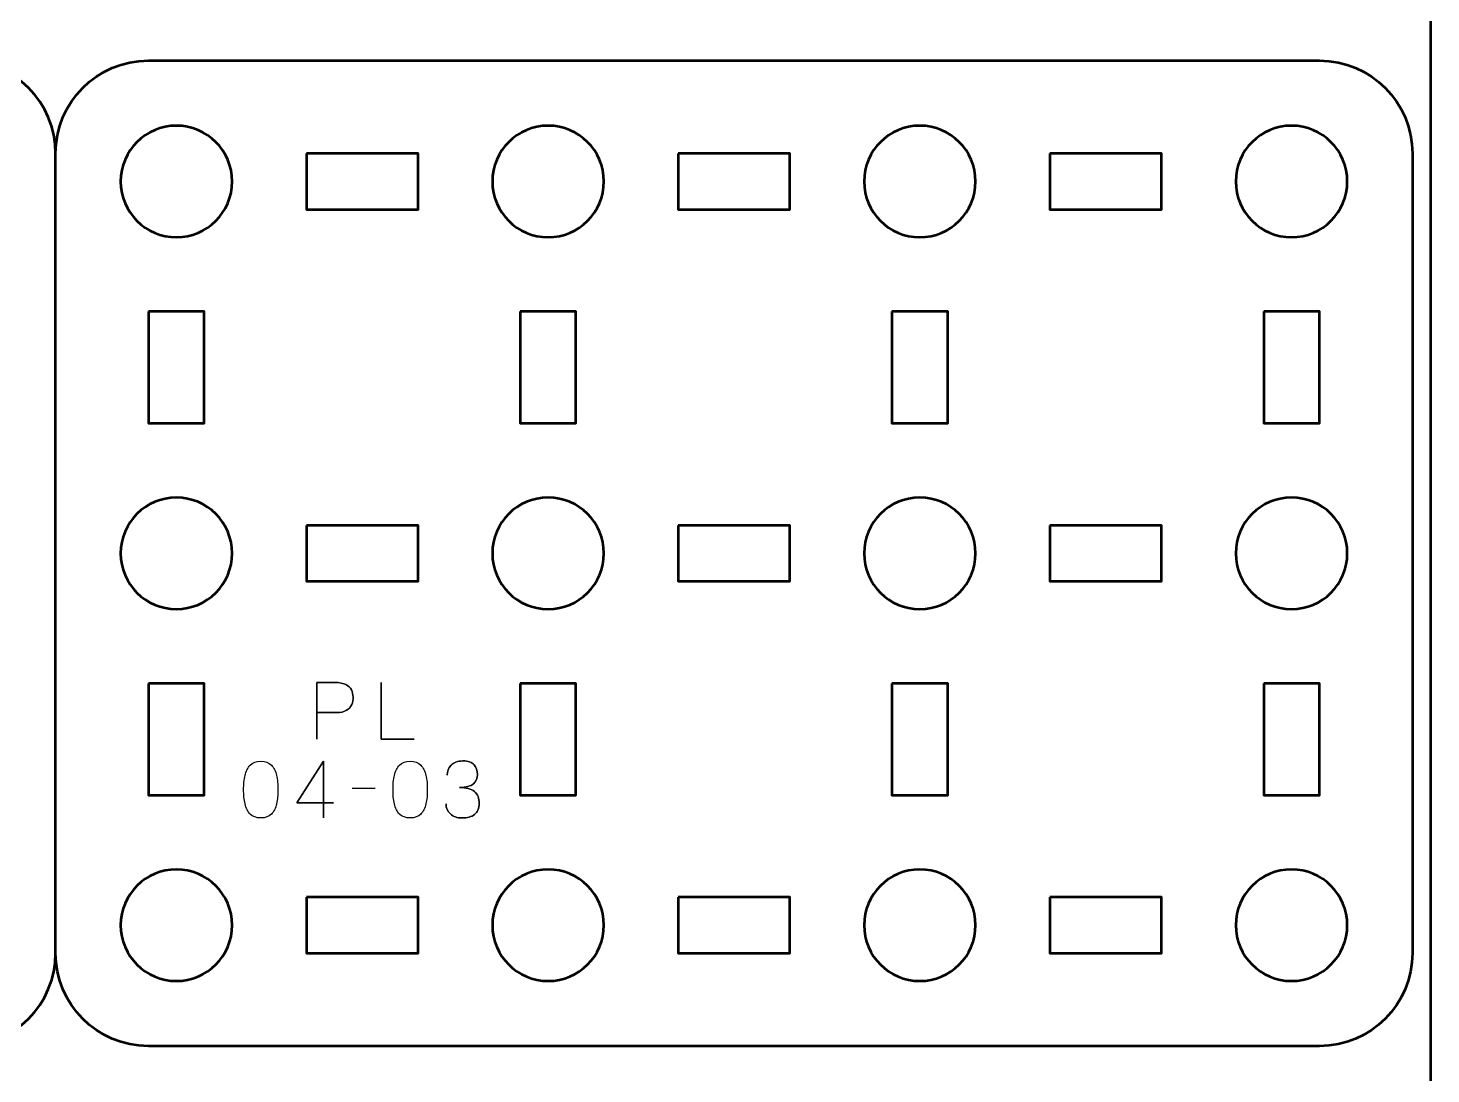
# Model space of a CAD drawing. Header units: centimetres. Extents: x -17.9 to -3.1, y -25.3 to -4.3.
# Drawn here: x -10.65 to -3.1, y -15.6 to -9.98 of the extents above; entities that cross this region are included whole.
import ezdxf

# ---------------------------------------------------------------- set-up
doc = ezdxf.new("R2010")
doc.units = ezdxf.units.CM
doc.header["$MEASUREMENT"] = 0
doc.layers.add('Layer 1', color=7, linetype='Continuous')

msp = doc.modelspace()

# ---------------------------------------------------------------- linework, layer by layer
at = {"layer": 'Layer 1', "color": 22, "lineweight": 53}
msp.add_open_spline([(-17.90003, -24.8499), (-17.90003, -24.8499), (-17.90003, -4.84994), (-17.90003, -4.84994), (-17.90003, -4.84994), (-17.90003, -4.57297), (-17.67694, -4.34998), (-17.39994, -4.34998), (-17.39994, -4.34998), (-17.39994, -4.34998), (-3.60007, -4.34998), (-3.60007, -4.34998), (-3.60007, -4.34998), (-3.32293, -4.34998), (-3.09997, -4.57297), (-3.09997, -4.84994), (-3.09997, -4.84994), (-3.09997, -4.84994), (-3.09997, -24.8499), (-3.09997, -24.8499), (-3.09997, -24.8499), (-3.09997, -25.1269), (-3.32293, -25.34999), (-3.60007, -25.34999), (-3.60007, -25.34999), (-3.60007, -25.34999), (-17.39994, -25.34999), (-17.39994, -25.34999), (-17.39994, -25.34999), (-17.67694, -25.34999), (-17.90003, -25.1269), (-17.90003, -24.8499)], degree=3, knots=[0, 0, 0, 0, 0.125, 0.125, 0.125, 0.125, 0.25, 0.25, 0.25, 0.25, 0.375, 0.375, 0.375, 0.375, 0.5, 0.5, 0.5, 0.5, 0.625, 0.625, 0.625, 0.625, 0.75, 0.75, 0.75, 0.75, 0.875, 0.875, 0.875, 0.875, 1, 1, 1, 1], dxfattribs=at)
at = {"layer": 'Layer 1', "color": 2, "lineweight": 53}
for points, knots in [([(-17.29992, -10.14999), (-17.29992, -10.14999), (-10.99995, -10.14999), (-10.99995, -10.14999), (-10.99995, -10.14999), (-10.72298, -10.14999), (-10.49999, -10.37308), (-10.49999, -10.65008), (-10.49999, -10.65008), (-10.49999, -10.65008), (-10.49999, -14.94994), (-10.49999, -14.94994), (-10.49999, -14.94994), (-10.49999, -15.22708), (-10.72298, -15.45004), (-10.99995, -15.45004), (-10.99995, -15.45004), (-10.99995, -15.45004), (-17.29992, -15.45004), (-17.29992, -15.45004), (-17.29992, -15.45004), (-17.57692, -15.45004), (-17.80001, -15.22708), (-17.80001, -14.94994), (-17.80001, -14.94994), (-17.80001, -14.94994), (-17.80001, -10.65008), (-17.80001, -10.65008), (-17.80001, -10.65008), (-17.80001, -10.37308), (-17.57692, -10.14999), (-17.29992, -10.14999)], [0, 0, 0, 0, 0.125, 0.125, 0.125, 0.125, 0.25, 0.25, 0.25, 0.25, 0.375, 0.375, 0.375, 0.375, 0.5, 0.5, 0.5, 0.5, 0.625, 0.625, 0.625, 0.625, 0.75, 0.75, 0.75, 0.75, 0.875, 0.875, 0.875, 0.875, 1, 1, 1, 1]), ([(-10.50001, -10.65008), (-10.50001, -10.37308), (-10.27692, -10.14999), (-9.99992, -10.14999), (-9.99992, -10.14999), (-9.99992, -10.14999), (-3.69995, -10.14999), (-3.69995, -10.14999), (-3.69995, -10.14999), (-3.42298, -10.14999), (-3.19999, -10.37308), (-3.19999, -10.65008), (-3.19999, -10.65008), (-3.19999, -10.65008), (-3.19999, -14.94994), (-3.19999, -14.94994), (-3.19999, -14.94994), (-3.19999, -15.22708), (-3.42298, -15.45004), (-3.69995, -15.45004), (-3.69995, -15.45004), (-3.69995, -15.45004), (-9.99992, -15.45004), (-9.99992, -15.45004), (-9.99992, -15.45004), (-10.27692, -15.45004), (-10.50001, -15.22708), (-10.50001, -14.94994)], [0, 0, 0, 0, 0.1428571, 0.1428571, 0.1428571, 0.1428571, 0.2857143, 0.2857143, 0.2857143, 0.2857143, 0.4285714, 0.4285714, 0.4285714, 0.4285714, 0.5714286, 0.5714286, 0.5714286, 0.5714286, 0.7142857, 0.7142857, 0.7142857, 0.7142857, 0.8571429, 0.8571429, 0.8571429, 0.8571429, 1, 1, 1, 1])]:
    msp.add_open_spline(points, degree=3, knots=knots, dxfattribs=at)
at = {"layer": 'Layer 1', "lineweight": 53}
for points in [[(-9.54998, -10.80002), (-9.54998, -10.96579), (-9.68421, -11.10002), (-9.84999, -11.10002), (-9.84999, -11.10002), (-10.01565, -11.10002), (-10.14999, -10.96579), (-10.14999, -10.80002), (-10.14999, -10.80002), (-10.14999, -10.63435), (-10.01565, -10.50001), (-9.84999, -10.50001), (-9.84999, -10.50001), (-9.68421, -10.50001), (-9.54998, -10.63435), (-9.54998, -10.80002)], [(-7.54991, -10.80002), (-7.54991, -10.96579), (-7.68428, -11.10002), (-7.84991, -11.10002), (-7.84991, -11.10002), (-8.01568, -11.10002), (-8.14991, -10.96579), (-8.14991, -10.80002), (-8.14991, -10.80002), (-8.14991, -10.63435), (-8.01568, -10.50001), (-7.84991, -10.50001), (-7.84991, -10.50001), (-7.68428, -10.50001), (-7.54991, -10.63435), (-7.54991, -10.80002)], [(-5.54999, -10.80002), (-5.54999, -10.96579), (-5.68432, -11.10002), (-5.84999, -11.10002), (-5.84999, -11.10002), (-6.01562, -11.10002), (-6.14999, -10.96579), (-6.14999, -10.80002), (-6.14999, -10.80002), (-6.14999, -10.63435), (-6.01562, -10.50001), (-5.84999, -10.50001), (-5.84999, -10.50001), (-5.68432, -10.50001), (-5.54999, -10.63435), (-5.54999, -10.80002)], [(-3.55002, -10.80002), (-3.55002, -10.96579), (-3.68425, -11.10002), (-3.85002, -11.10002), (-3.85002, -11.10002), (-4.01569, -11.10002), (-4.15002, -10.96579), (-4.15002, -10.80002), (-4.15002, -10.80002), (-4.15002, -10.63435), (-4.01569, -10.50001), (-3.85002, -10.50001), (-3.85002, -10.50001), (-3.68425, -10.50001), (-3.55002, -10.63435), (-3.55002, -10.80002)], [(-9.14997, -10.65008), (-9.14997, -10.65008), (-8.54996, -10.65008), (-8.54996, -10.65008), (-8.54996, -10.65008), (-8.54996, -10.65008), (-8.54996, -10.95009), (-8.54996, -10.95009), (-8.54996, -10.95009), (-8.54996, -10.95009), (-9.14997, -10.95009), (-9.14997, -10.95009), (-9.14997, -10.95009), (-9.14997, -10.95009), (-9.14997, -10.65008), (-9.14997, -10.65008)], [(-7.15, -10.65008), (-7.15, -10.65008), (-6.55001, -10.65008), (-6.55001, -10.65008), (-6.55001, -10.65008), (-6.55001, -10.65008), (-6.55001, -10.95009), (-6.55001, -10.95009), (-6.55001, -10.95009), (-6.55001, -10.95009), (-7.15, -10.95009), (-7.15, -10.95009), (-7.15, -10.95009), (-7.15, -10.95009), (-7.15, -10.65008), (-7.15, -10.65008)], [(-5.14994, -10.65008), (-5.14994, -10.65008), (-4.54993, -10.65008), (-4.54993, -10.65008), (-4.54993, -10.65008), (-4.54993, -10.65008), (-4.54993, -10.95009), (-4.54993, -10.95009), (-4.54993, -10.95009), (-4.54993, -10.95009), (-5.14994, -10.95009), (-5.14994, -10.95009), (-5.14994, -10.95009), (-5.14994, -10.95009), (-5.14994, -10.65008), (-5.14994, -10.65008)], [(-9.99992, -11.50003), (-9.99992, -11.50003), (-9.69991, -11.50003), (-9.69991, -11.50003), (-9.69991, -11.50003), (-9.69991, -11.50003), (-9.69991, -12.10004), (-9.69991, -12.10004), (-9.69991, -12.10004), (-9.69991, -12.10004), (-9.99992, -12.10004), (-9.99992, -12.10004), (-9.99992, -12.10004), (-9.99992, -12.10004), (-9.99992, -11.50003), (-9.99992, -11.50003)], [(-7.99998, -11.50003), (-7.99998, -11.50003), (-7.69998, -11.50003), (-7.69998, -11.50003), (-7.69998, -11.50003), (-7.69998, -11.50003), (-7.69998, -12.10004), (-7.69998, -12.10004), (-7.69998, -12.10004), (-7.69998, -12.10004), (-7.99998, -12.10004), (-7.99998, -12.10004), (-7.99998, -12.10004), (-7.99998, -12.10004), (-7.99998, -11.50003), (-7.99998, -11.50003)], [(-6.00006, -11.50003), (-6.00006, -11.50003), (-5.70006, -11.50003), (-5.70006, -11.50003), (-5.70006, -11.50003), (-5.70006, -11.50003), (-5.70006, -12.10004), (-5.70006, -12.10004), (-5.70006, -12.10004), (-5.70006, -12.10004), (-6.00006, -12.10004), (-6.00006, -12.10004), (-6.00006, -12.10004), (-6.00006, -12.10004), (-6.00006, -11.50003), (-6.00006, -11.50003)], [(-3.99995, -11.50003), (-3.99995, -11.50003), (-3.69995, -11.50003), (-3.69995, -11.50003), (-3.69995, -11.50003), (-3.69995, -11.50003), (-3.69995, -12.10004), (-3.69995, -12.10004), (-3.69995, -12.10004), (-3.69995, -12.10004), (-3.99995, -12.10004), (-3.99995, -12.10004), (-3.99995, -12.10004), (-3.99995, -12.10004), (-3.99995, -11.50003), (-3.99995, -11.50003)], [(-9.54998, -12.80009), (-9.54998, -12.96572), (-9.68421, -13.10009), (-9.84999, -13.10009), (-9.84999, -13.10009), (-10.01565, -13.10009), (-10.14999, -12.96572), (-10.14999, -12.80009), (-10.14999, -12.80009), (-10.14999, -12.63432), (-10.01565, -12.50009), (-9.84999, -12.50009), (-9.84999, -12.50009), (-9.68421, -12.50009), (-9.54998, -12.63432), (-9.54998, -12.80009)], [(-7.54991, -12.80009), (-7.54991, -12.96572), (-7.68428, -13.10009), (-7.84991, -13.10009), (-7.84991, -13.10009), (-8.01568, -13.10009), (-8.14991, -12.96572), (-8.14991, -12.80009), (-8.14991, -12.80009), (-8.14991, -12.63432), (-8.01568, -12.50009), (-7.84991, -12.50009), (-7.84991, -12.50009), (-7.68428, -12.50009), (-7.54991, -12.63432), (-7.54991, -12.80009)], [(-5.54999, -12.80009), (-5.54999, -12.96572), (-5.68432, -13.10009), (-5.84999, -13.10009), (-5.84999, -13.10009), (-6.01562, -13.10009), (-6.14999, -12.96572), (-6.14999, -12.80009), (-6.14999, -12.80009), (-6.14999, -12.63432), (-6.01562, -12.50009), (-5.84999, -12.50009), (-5.84999, -12.50009), (-5.68432, -12.50009), (-5.54999, -12.63432), (-5.54999, -12.80009)], [(-3.55002, -12.80009), (-3.55002, -12.96572), (-3.68425, -13.10009), (-3.85002, -13.10009), (-3.85002, -13.10009), (-4.01569, -13.10009), (-4.15002, -12.96572), (-4.15002, -12.80009), (-4.15002, -12.80009), (-4.15002, -12.63432), (-4.01569, -12.50009), (-3.85002, -12.50009), (-3.85002, -12.50009), (-3.68425, -12.50009), (-3.55002, -12.63432), (-3.55002, -12.80009)], [(-9.14997, -12.65002), (-9.14997, -12.65002), (-8.54996, -12.65002), (-8.54996, -12.65002), (-8.54996, -12.65002), (-8.54996, -12.65002), (-8.54996, -12.95002), (-8.54996, -12.95002), (-8.54996, -12.95002), (-8.54996, -12.95002), (-9.14997, -12.95002), (-9.14997, -12.95002), (-9.14997, -12.95002), (-9.14997, -12.95002), (-9.14997, -12.65002), (-9.14997, -12.65002)], [(-7.15, -12.65002), (-7.15, -12.65002), (-6.55001, -12.65002), (-6.55001, -12.65002), (-6.55001, -12.65002), (-6.55001, -12.65002), (-6.55001, -12.95002), (-6.55001, -12.95002), (-6.55001, -12.95002), (-6.55001, -12.95002), (-7.15, -12.95002), (-7.15, -12.95002), (-7.15, -12.95002), (-7.15, -12.95002), (-7.15, -12.65002), (-7.15, -12.65002)], [(-5.14994, -12.65002), (-5.14994, -12.65002), (-4.54993, -12.65002), (-4.54993, -12.65002), (-4.54993, -12.65002), (-4.54993, -12.65002), (-4.54993, -12.95002), (-4.54993, -12.95002), (-4.54993, -12.95002), (-4.54993, -12.95002), (-5.14994, -12.95002), (-5.14994, -12.95002), (-5.14994, -12.95002), (-5.14994, -12.95002), (-5.14994, -12.65002), (-5.14994, -12.65002)], [(-9.99992, -13.5), (-9.99992, -13.5), (-9.69991, -13.5), (-9.69991, -13.5), (-9.69991, -13.5), (-9.69991, -13.5), (-9.69991, -14.09999), (-9.69991, -14.09999), (-9.69991, -14.09999), (-9.69991, -14.09999), (-9.99992, -14.09999), (-9.99992, -14.09999), (-9.99992, -14.09999), (-9.99992, -14.09999), (-9.99992, -13.5), (-9.99992, -13.5)], [(-7.99998, -13.5), (-7.99998, -13.5), (-7.69998, -13.5), (-7.69998, -13.5), (-7.69998, -13.5), (-7.69998, -13.5), (-7.69998, -14.09999), (-7.69998, -14.09999), (-7.69998, -14.09999), (-7.69998, -14.09999), (-7.99998, -14.09999), (-7.99998, -14.09999), (-7.99998, -14.09999), (-7.99998, -14.09999), (-7.99998, -13.5), (-7.99998, -13.5)], [(-6.00006, -13.5), (-6.00006, -13.5), (-5.70006, -13.5), (-5.70006, -13.5), (-5.70006, -13.5), (-5.70006, -13.5), (-5.70006, -14.09999), (-5.70006, -14.09999), (-5.70006, -14.09999), (-5.70006, -14.09999), (-6.00006, -14.09999), (-6.00006, -14.09999), (-6.00006, -14.09999), (-6.00006, -14.09999), (-6.00006, -13.5), (-6.00006, -13.5)], [(-3.99995, -13.5), (-3.99995, -13.5), (-3.69995, -13.5), (-3.69995, -13.5), (-3.69995, -13.5), (-3.69995, -13.5), (-3.69995, -14.09999), (-3.69995, -14.09999), (-3.69995, -14.09999), (-3.69995, -14.09999), (-3.99995, -14.09999), (-3.99995, -14.09999), (-3.99995, -14.09999), (-3.99995, -14.09999), (-3.99995, -13.5), (-3.99995, -13.5)], [(-9.54998, -14.80001), (-9.54998, -14.96568), (-9.68421, -15.10001), (-9.84999, -15.10001), (-9.84999, -15.10001), (-10.01565, -15.10001), (-10.14999, -14.96568), (-10.14999, -14.80001), (-10.14999, -14.80001), (-10.14999, -14.63438), (-10.01565, -14.50001), (-9.84999, -14.50001), (-9.84999, -14.50001), (-9.68421, -14.50001), (-9.54998, -14.63438), (-9.54998, -14.80001)], [(-7.54991, -14.80001), (-7.54991, -14.96568), (-7.68428, -15.10001), (-7.84991, -15.10001), (-7.84991, -15.10001), (-8.01568, -15.10001), (-8.14991, -14.96568), (-8.14991, -14.80001), (-8.14991, -14.80001), (-8.14991, -14.63438), (-8.01568, -14.50001), (-7.84991, -14.50001), (-7.84991, -14.50001), (-7.68428, -14.50001), (-7.54991, -14.63438), (-7.54991, -14.80001)], [(-5.54999, -14.80001), (-5.54999, -14.96568), (-5.68432, -15.10001), (-5.84999, -15.10001), (-5.84999, -15.10001), (-6.01562, -15.10001), (-6.14999, -14.96568), (-6.14999, -14.80001), (-6.14999, -14.80001), (-6.14999, -14.63438), (-6.01562, -14.50001), (-5.84999, -14.50001), (-5.84999, -14.50001), (-5.68432, -14.50001), (-5.54999, -14.63438), (-5.54999, -14.80001)], [(-3.55002, -14.80001), (-3.55002, -14.96568), (-3.68425, -15.10001), (-3.85002, -15.10001), (-3.85002, -15.10001), (-4.01569, -15.10001), (-4.15002, -14.96568), (-4.15002, -14.80001), (-4.15002, -14.80001), (-4.15002, -14.63438), (-4.01569, -14.50001), (-3.85002, -14.50001), (-3.85002, -14.50001), (-3.68425, -14.50001), (-3.55002, -14.63438), (-3.55002, -14.80001)], [(-9.14997, -14.64994), (-9.14997, -14.64994), (-8.54996, -14.64994), (-8.54996, -14.64994), (-8.54996, -14.64994), (-8.54996, -14.64994), (-8.54996, -14.94994), (-8.54996, -14.94994), (-8.54996, -14.94994), (-8.54996, -14.94994), (-9.14997, -14.94994), (-9.14997, -14.94994), (-9.14997, -14.94994), (-9.14997, -14.94994), (-9.14997, -14.64994), (-9.14997, -14.64994)], [(-7.15, -14.64994), (-7.15, -14.64994), (-6.55001, -14.64994), (-6.55001, -14.64994), (-6.55001, -14.64994), (-6.55001, -14.64994), (-6.55001, -14.94994), (-6.55001, -14.94994), (-6.55001, -14.94994), (-6.55001, -14.94994), (-7.15, -14.94994), (-7.15, -14.94994), (-7.15, -14.94994), (-7.15, -14.94994), (-7.15, -14.64994), (-7.15, -14.64994)], [(-5.14994, -14.64994), (-5.14994, -14.64994), (-4.54993, -14.64994), (-4.54993, -14.64994), (-4.54993, -14.64994), (-4.54993, -14.64994), (-4.54993, -14.94994), (-4.54993, -14.94994), (-4.54993, -14.94994), (-4.54993, -14.94994), (-5.14994, -14.94994), (-5.14994, -14.94994), (-5.14994, -14.94994), (-5.14994, -14.94994), (-5.14994, -14.64994), (-5.14994, -14.64994)]]:
    msp.add_open_spline(points, degree=3, knots=[0, 0, 0, 0, 0.25, 0.25, 0.25, 0.25, 0.5, 0.5, 0.5, 0.5, 0.75, 0.75, 0.75, 0.75, 1, 1, 1, 1], dxfattribs=at)
at = {"layer": 'Layer 1', "color": 40, "lineweight": 30}
for points, knots in [([(-9.09455, -13.79999), (-9.09455, -13.79999), (-9.09455, -13.49474), (-9.09455, -13.49474), (-9.09455, -13.49474), (-9.09455, -13.49474), (-8.99725, -13.49474), (-8.99725, -13.49474), (-8.99725, -13.49474), (-8.97164, -13.49503), (-8.95164, -13.49877), (-8.93745, -13.50593), (-8.93745, -13.50593), (-8.92356, -13.51323), (-8.91375, -13.52272), (-8.9081, -13.53457), (-8.9081, -13.53457), (-8.9026, -13.54643), (-8.89957, -13.55927), (-8.899, -13.57302), (-8.899, -13.57302), (-8.89833, -13.5871), (-8.90066, -13.60044), (-8.90616, -13.61314), (-8.90616, -13.61314), (-8.9117, -13.6258), (-8.92119, -13.63628), (-8.93442, -13.64443), (-8.93442, -13.64443), (-8.94793, -13.65254), (-8.96614, -13.65667), (-8.98928, -13.65695), (-8.98928, -13.65695), (-8.98928, -13.65695), (-9.09455, -13.65695), (-9.09455, -13.65695), (-9.09455, -13.65695), (-9.09455, -13.65695), (-8.98928, -13.65695), (-8.98928, -13.65695), (-8.98928, -13.65695), (-8.96652, -13.65667), (-8.9485, -13.65254), (-8.93499, -13.64443), (-8.93499, -13.64443), (-8.92161, -13.63628), (-8.91209, -13.6258), (-8.90645, -13.61314), (-8.90645, -13.61314), (-8.90094, -13.60044), (-8.89847, -13.5871), (-8.899, -13.57302), (-8.899, -13.57302), (-8.89957, -13.55927), (-8.9026, -13.54643), (-8.90824, -13.53457), (-8.90824, -13.53457), (-8.91403, -13.52272), (-8.92394, -13.51323), (-8.93788, -13.50593), (-8.93788, -13.50593), (-8.95206, -13.49877), (-8.97192, -13.49503), (-8.99725, -13.49474), (-8.99725, -13.49474), (-8.99725, -13.49474), (-9.09455, -13.49474), (-9.09455, -13.49474), (-9.09455, -13.49474), (-9.09455, -13.49474), (-9.09455, -13.79999), (-9.09455, -13.79999)], [0, 0, 0, 0, 0.0555556, 0.0555556, 0.0555556, 0.0555556, 0.1111111, 0.1111111, 0.1111111, 0.1111111, 0.1666667, 0.1666667, 0.1666667, 0.1666667, 0.2222222, 0.2222222, 0.2222222, 0.2222222, 0.2777778, 0.2777778, 0.2777778, 0.2777778, 0.3333333, 0.3333333, 0.3333333, 0.3333333, 0.3888889, 0.3888889, 0.3888889, 0.3888889, 0.4444444, 0.4444444, 0.4444444, 0.4444444, 0.5, 0.5, 0.5, 0.5, 0.5555556, 0.5555556, 0.5555556, 0.5555556, 0.6111111, 0.6111111, 0.6111111, 0.6111111, 0.6666667, 0.6666667, 0.6666667, 0.6666667, 0.7222222, 0.7222222, 0.7222222, 0.7222222, 0.7777778, 0.7777778, 0.7777778, 0.7777778, 0.8333333, 0.8333333, 0.8333333, 0.8333333, 0.8888889, 0.8888889, 0.8888889, 0.8888889, 0.9444444, 0.9444444, 0.9444444, 0.9444444, 1, 1, 1, 1]), ([(-8.56993, -13.79999), (-8.56993, -13.79999), (-8.74812, -13.79999), (-8.74812, -13.79999), (-8.74812, -13.79999), (-8.74812, -13.79999), (-8.74812, -13.49474), (-8.74812, -13.49474), (-8.74812, -13.49474), (-8.74812, -13.49474), (-8.74812, -13.79999), (-8.74812, -13.79999), (-8.74812, -13.79999), (-8.74812, -13.79999), (-8.56993, -13.79999), (-8.56993, -13.79999)], [0, 0, 0, 0, 0.25, 0.25, 0.25, 0.25, 0.5, 0.5, 0.5, 0.5, 0.75, 0.75, 0.75, 0.75, 1, 1, 1, 1]), ([(-9.39578, -14.22333), (-9.37127, -14.22304), (-9.35225, -14.21616), (-9.33874, -14.20265), (-9.33874, -14.20265), (-9.32537, -14.18914), (-9.31602, -14.17094), (-9.31076, -14.14794), (-9.31076, -14.14794), (-9.30568, -14.12508), (-9.30318, -14.09943), (-9.30346, -14.07089), (-9.30346, -14.07089), (-9.30318, -14.04281), (-9.30568, -14.01716), (-9.31076, -13.99416), (-9.31076, -13.99416), (-9.31602, -13.97141), (-9.32537, -13.9532), (-9.33874, -13.93945), (-9.33874, -13.93945), (-9.35225, -13.92593), (-9.37127, -13.91891), (-9.39578, -13.91849), (-9.39578, -13.91849), (-9.42048, -13.91891), (-9.43949, -13.92593), (-9.45286, -13.93945), (-9.45286, -13.93945), (-9.46634, -13.9532), (-9.47558, -13.97141), (-9.4807, -13.99416), (-9.4807, -13.99416), (-9.48592, -14.01716), (-9.48839, -14.04281), (-9.488, -14.07089), (-9.488, -14.07089), (-9.48839, -14.09943), (-9.48592, -14.12508), (-9.4807, -14.14794), (-9.4807, -14.14794), (-9.47558, -14.17094), (-9.46634, -14.18914), (-9.45286, -14.20265), (-9.45286, -14.20265), (-9.43949, -14.21616), (-9.42048, -14.22304), (-9.39578, -14.22333)], [0, 0, 0, 0, 0.0833333, 0.0833333, 0.0833333, 0.0833333, 0.1666667, 0.1666667, 0.1666667, 0.1666667, 0.25, 0.25, 0.25, 0.25, 0.3333333, 0.3333333, 0.3333333, 0.3333333, 0.4166667, 0.4166667, 0.4166667, 0.4166667, 0.5, 0.5, 0.5, 0.5, 0.5833333, 0.5833333, 0.5833333, 0.5833333, 0.6666667, 0.6666667, 0.6666667, 0.6666667, 0.75, 0.75, 0.75, 0.75, 0.8333333, 0.8333333, 0.8333333, 0.8333333, 0.9166667, 0.9166667, 0.9166667, 0.9166667, 1, 1, 1, 1]), ([(-9.39578, -14.22333), (-9.37127, -14.22304), (-9.35225, -14.21616), (-9.33874, -14.20265), (-9.33874, -14.20265), (-9.32537, -14.18914), (-9.31602, -14.17094), (-9.31076, -14.14794), (-9.31076, -14.14794), (-9.30568, -14.12508), (-9.30318, -14.09943), (-9.30346, -14.07089), (-9.30346, -14.07089), (-9.30318, -14.04281), (-9.30568, -14.01716), (-9.31076, -13.99416), (-9.31076, -13.99416), (-9.31602, -13.97141), (-9.32537, -13.9532), (-9.33874, -13.93945), (-9.33874, -13.93945), (-9.35225, -13.92593), (-9.37127, -13.91891), (-9.39578, -13.91849), (-9.39578, -13.91849), (-9.42048, -13.91891), (-9.43949, -13.92593), (-9.45286, -13.93945), (-9.45286, -13.93945), (-9.46634, -13.9532), (-9.47558, -13.97141), (-9.4807, -13.99416), (-9.4807, -13.99416), (-9.48592, -14.01716), (-9.48839, -14.04281), (-9.488, -14.07089), (-9.488, -14.07089), (-9.48839, -14.09943), (-9.48592, -14.12508), (-9.4807, -14.14794), (-9.4807, -14.14794), (-9.47558, -14.17094), (-9.46634, -14.18914), (-9.45286, -14.20265), (-9.45286, -14.20265), (-9.43949, -14.21616), (-9.42048, -14.22304), (-9.39578, -14.22333)], [0, 0, 0, 0, 0.0833333, 0.0833333, 0.0833333, 0.0833333, 0.1666667, 0.1666667, 0.1666667, 0.1666667, 0.25, 0.25, 0.25, 0.25, 0.3333333, 0.3333333, 0.3333333, 0.3333333, 0.4166667, 0.4166667, 0.4166667, 0.4166667, 0.5, 0.5, 0.5, 0.5, 0.5833333, 0.5833333, 0.5833333, 0.5833333, 0.6666667, 0.6666667, 0.6666667, 0.6666667, 0.75, 0.75, 0.75, 0.75, 0.8333333, 0.8333333, 0.8333333, 0.8333333, 0.9166667, 0.9166667, 0.9166667, 0.9166667, 1, 1, 1, 1]), ([(-9.05888, -14.22333), (-9.05888, -14.22333), (-9.05888, -13.91807), (-9.05888, -13.91807), (-9.05888, -13.91807), (-9.05888, -13.91807), (-9.20274, -14.14201), (-9.20274, -14.14201), (-9.20274, -14.14201), (-9.20274, -14.14201), (-9.00469, -14.14201), (-9.00469, -14.14201), (-9.00469, -14.14201), (-9.00469, -14.14201), (-9.20274, -14.14201), (-9.20274, -14.14201), (-9.20274, -14.14201), (-9.20274, -14.14201), (-9.05888, -13.91807), (-9.05888, -13.91807), (-9.05888, -13.91807), (-9.05888, -13.91807), (-9.05888, -14.22333), (-9.05888, -14.22333)], [0, 0, 0, 0, 0.1666667, 0.1666667, 0.1666667, 0.1666667, 0.3333333, 0.3333333, 0.3333333, 0.3333333, 0.5, 0.5, 0.5, 0.5, 0.6666667, 0.6666667, 0.6666667, 0.6666667, 0.8333333, 0.8333333, 0.8333333, 0.8333333, 1, 1, 1, 1]), ([(-8.59212, -14.22333), (-8.5676, -14.22304), (-8.54859, -14.21616), (-8.53508, -14.20265), (-8.53508, -14.20265), (-8.52171, -14.18914), (-8.51232, -14.17094), (-8.5071, -14.14794), (-8.5071, -14.14794), (-8.50199, -14.12508), (-8.49952, -14.09943), (-8.4998, -14.07089), (-8.4998, -14.07089), (-8.49952, -14.04281), (-8.50199, -14.01716), (-8.5071, -13.99416), (-8.5071, -13.99416), (-8.51232, -13.97141), (-8.52171, -13.9532), (-8.53508, -13.93945), (-8.53508, -13.93945), (-8.54859, -13.92593), (-8.5676, -13.91891), (-8.59212, -13.91849), (-8.59212, -13.91849), (-8.61678, -13.91891), (-8.63579, -13.92593), (-8.64916, -13.93945), (-8.64916, -13.93945), (-8.66268, -13.9532), (-8.67192, -13.97141), (-8.677, -13.99416), (-8.677, -13.99416), (-8.68226, -14.01716), (-8.68472, -14.04281), (-8.6843, -14.07089), (-8.6843, -14.07089), (-8.68472, -14.09943), (-8.68226, -14.12508), (-8.677, -14.14794), (-8.677, -14.14794), (-8.67192, -14.17094), (-8.66268, -14.18914), (-8.64916, -14.20265), (-8.64916, -14.20265), (-8.63579, -14.21616), (-8.61678, -14.22304), (-8.59212, -14.22333)], [0, 0, 0, 0, 0.0833333, 0.0833333, 0.0833333, 0.0833333, 0.1666667, 0.1666667, 0.1666667, 0.1666667, 0.25, 0.25, 0.25, 0.25, 0.3333333, 0.3333333, 0.3333333, 0.3333333, 0.4166667, 0.4166667, 0.4166667, 0.4166667, 0.5, 0.5, 0.5, 0.5, 0.5833333, 0.5833333, 0.5833333, 0.5833333, 0.6666667, 0.6666667, 0.6666667, 0.6666667, 0.75, 0.75, 0.75, 0.75, 0.8333333, 0.8333333, 0.8333333, 0.8333333, 0.9166667, 0.9166667, 0.9166667, 0.9166667, 1, 1, 1, 1]), ([(-8.59212, -14.22333), (-8.5676, -14.22304), (-8.54859, -14.21616), (-8.53508, -14.20265), (-8.53508, -14.20265), (-8.52171, -14.18914), (-8.51232, -14.17094), (-8.5071, -14.14794), (-8.5071, -14.14794), (-8.50199, -14.12508), (-8.49952, -14.09943), (-8.4998, -14.07089), (-8.4998, -14.07089), (-8.49952, -14.04281), (-8.50199, -14.01716), (-8.5071, -13.99416), (-8.5071, -13.99416), (-8.51232, -13.97141), (-8.52171, -13.9532), (-8.53508, -13.93945), (-8.53508, -13.93945), (-8.54859, -13.92593), (-8.5676, -13.91891), (-8.59212, -13.91849), (-8.59212, -13.91849), (-8.61678, -13.91891), (-8.63579, -13.92593), (-8.64916, -13.93945), (-8.64916, -13.93945), (-8.66268, -13.9532), (-8.67192, -13.97141), (-8.677, -13.99416), (-8.677, -13.99416), (-8.68226, -14.01716), (-8.68472, -14.04281), (-8.6843, -14.07089), (-8.6843, -14.07089), (-8.68472, -14.09943), (-8.68226, -14.12508), (-8.677, -14.14794), (-8.677, -14.14794), (-8.67192, -14.17094), (-8.66268, -14.18914), (-8.64916, -14.20265), (-8.64916, -14.20265), (-8.63579, -14.21616), (-8.61678, -14.22304), (-8.59212, -14.22333)], [0, 0, 0, 0, 0.0833333, 0.0833333, 0.0833333, 0.0833333, 0.1666667, 0.1666667, 0.1666667, 0.1666667, 0.25, 0.25, 0.25, 0.25, 0.3333333, 0.3333333, 0.3333333, 0.3333333, 0.4166667, 0.4166667, 0.4166667, 0.4166667, 0.5, 0.5, 0.5, 0.5, 0.5833333, 0.5833333, 0.5833333, 0.5833333, 0.6666667, 0.6666667, 0.6666667, 0.6666667, 0.75, 0.75, 0.75, 0.75, 0.8333333, 0.8333333, 0.8333333, 0.8333333, 0.9166667, 0.9166667, 0.9166667, 0.9166667, 1, 1, 1, 1]), ([(-8.39905, -14.1467), (-8.39905, -14.1697), (-8.39135, -14.18819), (-8.3759, -14.20195), (-8.3759, -14.20195), (-8.36073, -14.21602), (-8.33939, -14.22304), (-8.31184, -14.22333), (-8.31184, -14.22333), (-8.28453, -14.22347), (-8.26249, -14.2174), (-8.24583, -14.20512), (-8.24583, -14.20512), (-8.22943, -14.19274), (-8.22103, -14.17274), (-8.22047, -14.14504), (-8.22047, -14.14504), (-8.22047, -14.11707), (-8.22901, -14.09573), (-8.24622, -14.08109), (-8.24622, -14.08109), (-8.26361, -14.06648), (-8.2906, -14.05918), (-8.32711, -14.05904), (-8.32711, -14.05904), (-8.29117, -14.05893), (-8.2658, -14.0523), (-8.2512, -14.03935), (-8.2512, -14.03935), (-8.23673, -14.0264), (-8.22971, -14.00958), (-8.2301, -13.98876), (-8.2301, -13.98876), (-8.22996, -13.96809), (-8.23589, -13.95102), (-8.24774, -13.93736), (-8.24774, -13.93736), (-8.25987, -13.92399), (-8.28012, -13.91697), (-8.30852, -13.91644), (-8.30852, -13.91644), (-8.3372, -13.91711), (-8.35841, -13.92484), (-8.37234, -13.93959), (-8.37234, -13.93959), (-8.38638, -13.95433), (-8.39326, -13.97211), (-8.39312, -13.99303), (-8.39312, -13.99303), (-8.39326, -13.97211), (-8.38638, -13.95433), (-8.37234, -13.93959), (-8.37234, -13.93959), (-8.35841, -13.92484), (-8.3372, -13.91711), (-8.30852, -13.91644), (-8.30852, -13.91644), (-8.28012, -13.91697), (-8.25987, -13.92399), (-8.24774, -13.93736), (-8.24774, -13.93736), (-8.23589, -13.95102), (-8.22996, -13.96809), (-8.2301, -13.98876), (-8.2301, -13.98876), (-8.22971, -14.00958), (-8.23673, -14.0264), (-8.2512, -14.03935), (-8.2512, -14.03935), (-8.2658, -14.0523), (-8.29117, -14.05893), (-8.32711, -14.05904), (-8.32711, -14.05904), (-8.2906, -14.05918), (-8.26361, -14.06648), (-8.24622, -14.08109), (-8.24622, -14.08109), (-8.22901, -14.09573), (-8.22047, -14.11707), (-8.22047, -14.14504), (-8.22047, -14.14504), (-8.22103, -14.17274), (-8.22943, -14.19274), (-8.24583, -14.20512), (-8.24583, -14.20512), (-8.26249, -14.2174), (-8.28453, -14.22347), (-8.31184, -14.22333), (-8.31184, -14.22333), (-8.33939, -14.22304), (-8.36073, -14.21602), (-8.3759, -14.20195), (-8.3759, -14.20195), (-8.39135, -14.18819), (-8.39905, -14.1697), (-8.39905, -14.1467)], [0, 0, 0, 0, 0.0416667, 0.0416667, 0.0416667, 0.0416667, 0.0833333, 0.0833333, 0.0833333, 0.0833333, 0.125, 0.125, 0.125, 0.125, 0.1666667, 0.1666667, 0.1666667, 0.1666667, 0.2083333, 0.2083333, 0.2083333, 0.2083333, 0.25, 0.25, 0.25, 0.25, 0.2916667, 0.2916667, 0.2916667, 0.2916667, 0.3333333, 0.3333333, 0.3333333, 0.3333333, 0.375, 0.375, 0.375, 0.375, 0.4166667, 0.4166667, 0.4166667, 0.4166667, 0.4583333, 0.4583333, 0.4583333, 0.4583333, 0.5, 0.5, 0.5, 0.5, 0.5416667, 0.5416667, 0.5416667, 0.5416667, 0.5833333, 0.5833333, 0.5833333, 0.5833333, 0.625, 0.625, 0.625, 0.625, 0.6666667, 0.6666667, 0.6666667, 0.6666667, 0.7083333, 0.7083333, 0.7083333, 0.7083333, 0.75, 0.75, 0.75, 0.75, 0.7916667, 0.7916667, 0.7916667, 0.7916667, 0.8333333, 0.8333333, 0.8333333, 0.8333333, 0.875, 0.875, 0.875, 0.875, 0.9166667, 0.9166667, 0.9166667, 0.9166667, 0.9583333, 0.9583333, 0.9583333, 0.9583333, 1, 1, 1, 1])]:
    msp.add_open_spline(points, degree=3, knots=knots, dxfattribs=at)
msp.add_open_spline([(-8.90426, -14.06373), (-8.90426, -14.06373), (-8.78107, -14.06373), (-8.78107, -14.06373)], degree=3, dxfattribs=at)

doc.saveas('drawing.dxf')
